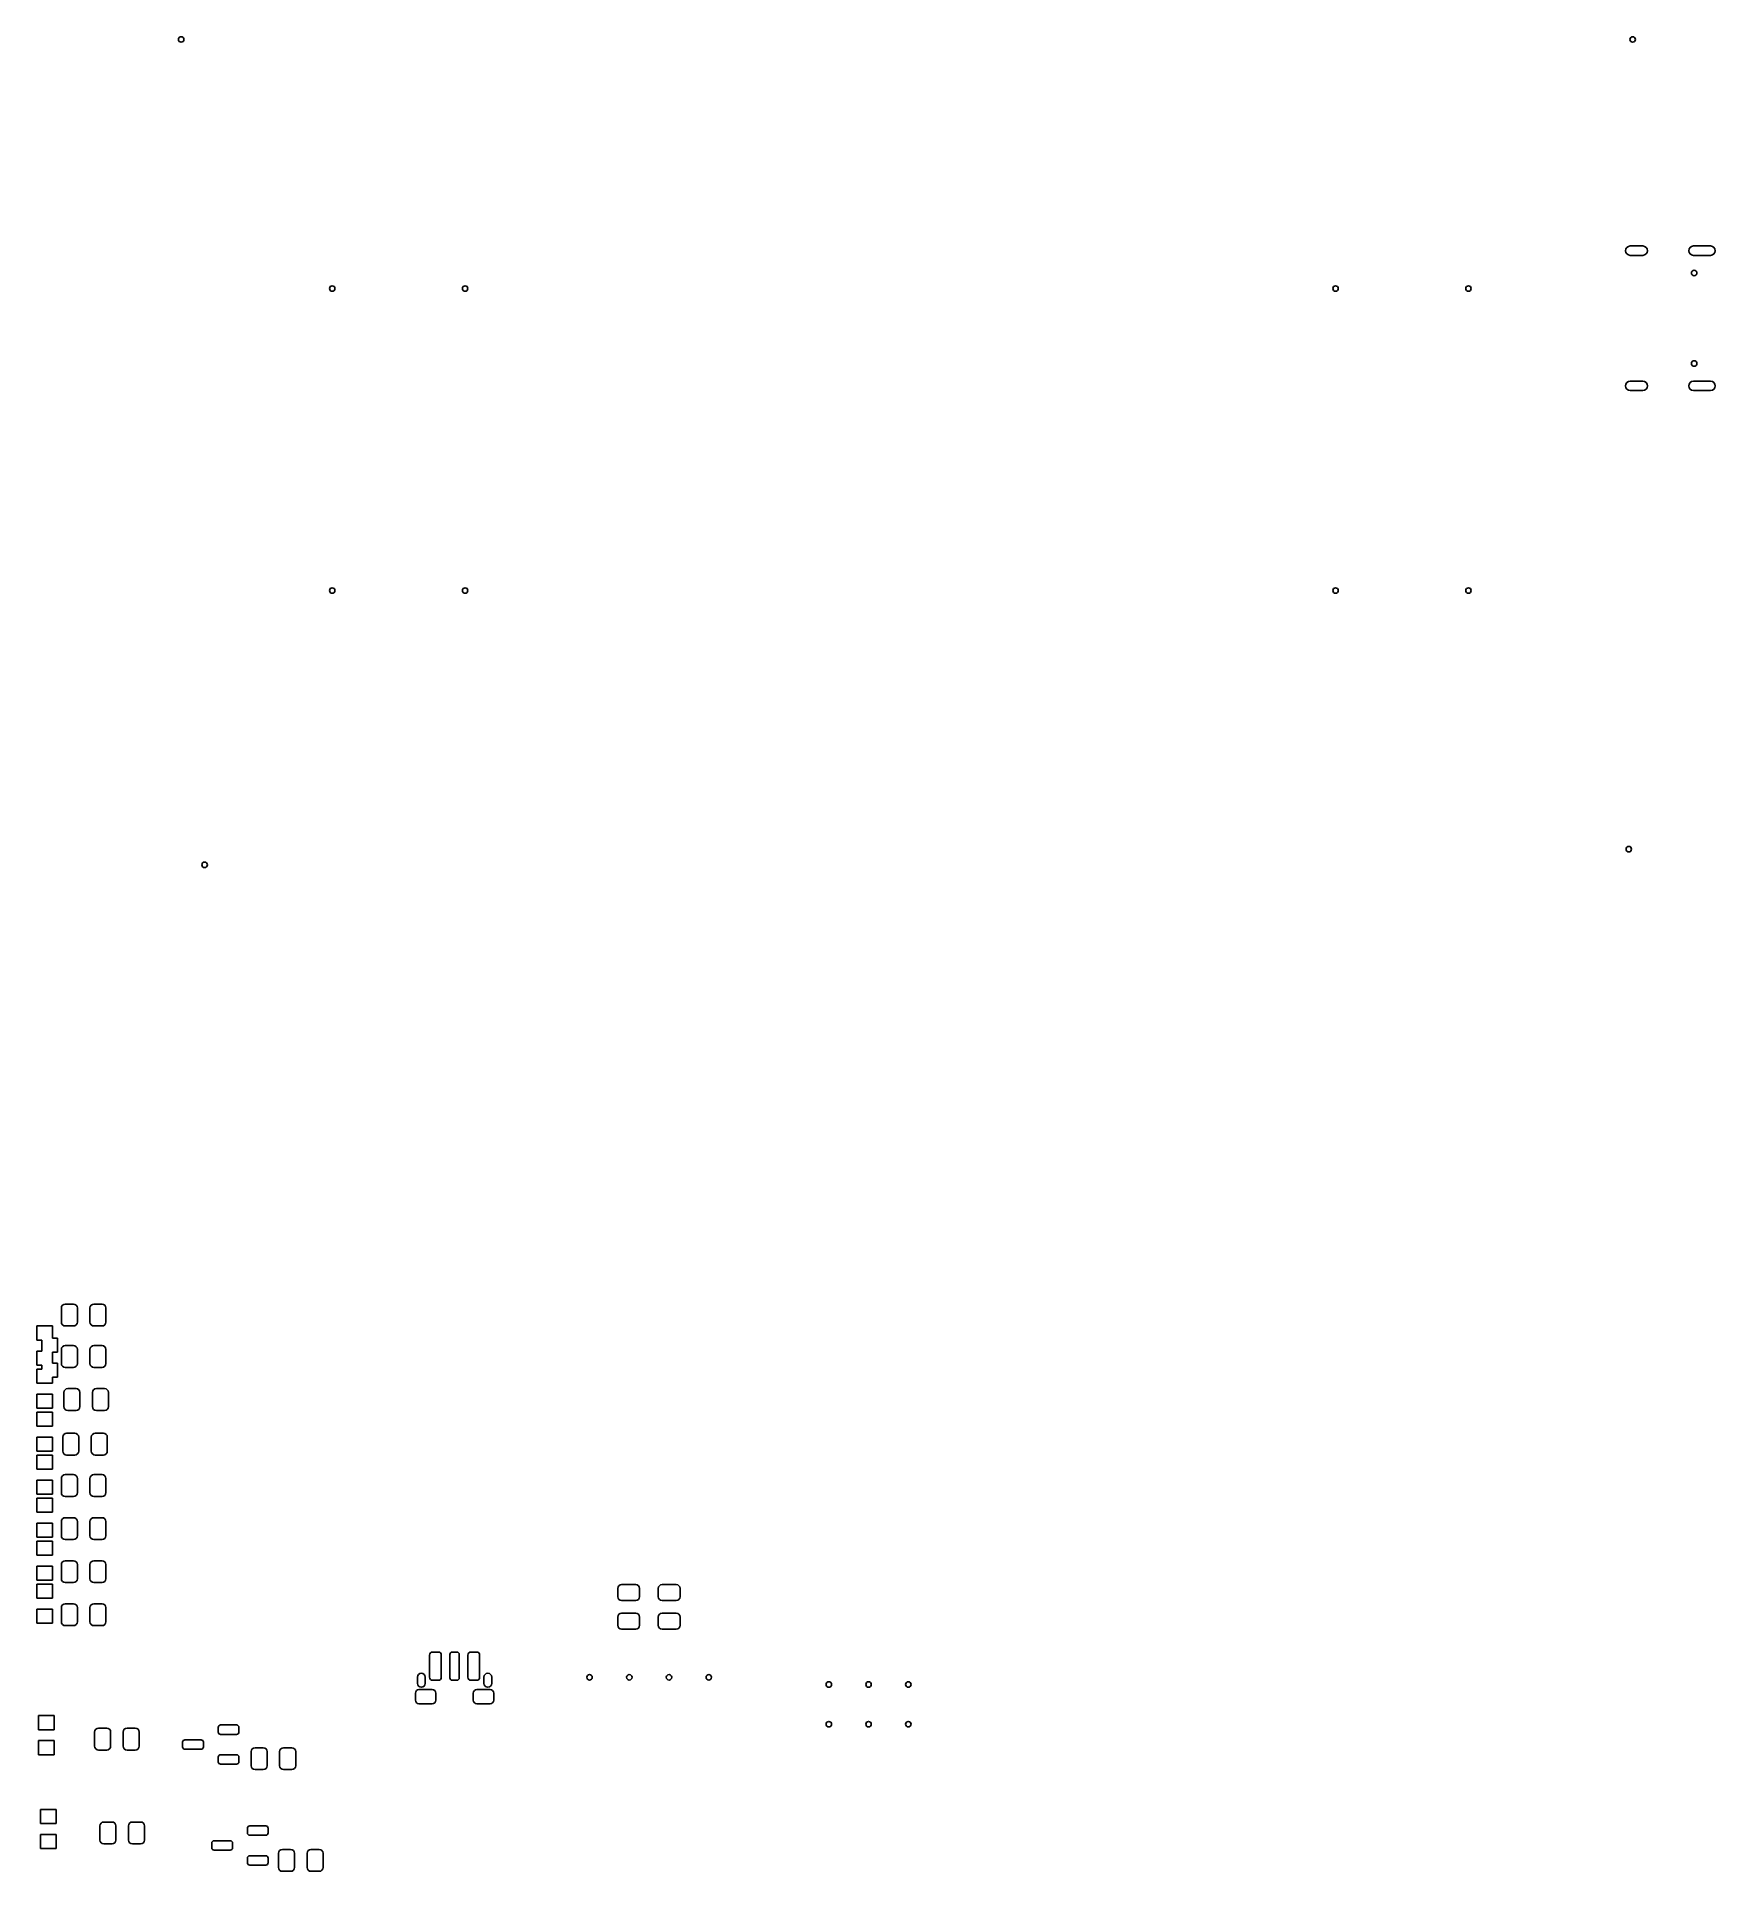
# Model space of a CAD drawing. Header units: inches. Extents: x 5.14 to 9.37, y -6.08 to -1.46.
import ezdxf

# ---------------------------------------------------------------- set-up
doc = ezdxf.new("R2010")
doc.units = ezdxf.units.IN
doc.header["$MEASUREMENT"] = 0
doc.layers.add('BLACK', color=250, linetype='CONTINUOUS')

msp = doc.modelspace()

# ---------------------------------------------------------------- linework, layer by layer
at = {"layer": 'BLACK', "linetype": 'CONTINUOUS'}
for p, q in [((9.1832, -1.9893), (9.1517, -1.9893)), ((9.1517, -2.0129), (9.1832, -2.0129)), ((9.3537, -1.9893), (9.3104, -1.9893)), ((9.3104, -2.0129), (9.3537, -2.0129)), ((9.1832, -2.3294), (9.1517, -2.3294)), ((9.1517, -2.3531), (9.1832, -2.3531)), ((9.3537, -2.3294), (9.3104, -2.3294)), ((9.3104, -2.3531), (9.3537, -2.3531)), ((5.2047, -4.6614), (5.2055, -4.6577)), ((5.2047, -4.6969), (5.2047, -4.6614)), ((5.2055, -4.6577), (5.2076, -4.6545)), ((5.2076, -4.6545), (5.2108, -4.6523)), ((5.2108, -4.6523), (5.2146, -4.6516)), ((5.2146, -4.6516), (5.2352, -4.6516)), ((5.2352, -4.6516), (5.239, -4.6523)), ((5.239, -4.6523), (5.2422, -4.6545)), ((5.2422, -4.6545), (5.2443, -4.6577)), ((5.2443, -4.6577), (5.2451, -4.6614)), ((5.2451, -4.6614), (5.2451, -4.6969)), ((5.2766, -4.6614), (5.2773, -4.6577)), ((5.2766, -4.6969), (5.2766, -4.6614)), ((5.2773, -4.6577), (5.2795, -4.6545)), ((5.2795, -4.6545), (5.2827, -4.6523)), ((5.2827, -4.6523), (5.2864, -4.6516)), ((5.2864, -4.6516), (5.3071, -4.6516)), ((5.3071, -4.6516), (5.3109, -4.6523)), ((5.3109, -4.6523), (5.314, -4.6545)), ((5.314, -4.6545), (5.3162, -4.6577)), ((5.3162, -4.6577), (5.3169, -4.6614)), ((5.3169, -4.6614), (5.3169, -4.6969)), ((5.1427, -4.7421), (5.1427, -4.7067)), ((5.1427, -4.7067), (5.1821, -4.7067)), ((5.1821, -4.7067), (5.1821, -4.7372)), ((5.2055, -4.7006), (5.2047, -4.6969)), ((5.2076, -4.7038), (5.2055, -4.7006)), ((5.2108, -4.7059), (5.2076, -4.7038)), ((5.2146, -4.7067), (5.2108, -4.7059)), ((5.2352, -4.7067), (5.2146, -4.7067)), ((5.239, -4.7059), (5.2352, -4.7067)), ((5.2422, -4.7038), (5.239, -4.7059)), ((5.2443, -4.7006), (5.2422, -4.7038)), ((5.2451, -4.6969), (5.2443, -4.7006)), ((5.2773, -4.7006), (5.2766, -4.6969)), ((5.2795, -4.7038), (5.2773, -4.7006)), ((5.2827, -4.7059), (5.2795, -4.7038)), ((5.2864, -4.7067), (5.2827, -4.7059)), ((5.3071, -4.7067), (5.2864, -4.7067)), ((5.3109, -4.7059), (5.3071, -4.7067)), ((5.314, -4.7038), (5.3109, -4.7059)), ((5.3162, -4.7006), (5.314, -4.7038)), ((5.3169, -4.6969), (5.3162, -4.7006)), ((5.1555, -4.7421), (5.1427, -4.7421)), ((5.1555, -4.7697), (5.1555, -4.7421)), ((5.1821, -4.7372), (5.1949, -4.7372)), ((5.1949, -4.7372), (5.1949, -4.7726)), ((5.1427, -4.8051), (5.1427, -4.7697)), ((5.1427, -4.7697), (5.1555, -4.7697)), ((5.1949, -4.7726), (5.1821, -4.7726)), ((5.1821, -4.7726), (5.1821, -4.8002)), ((5.1821, -4.8002), (5.1949, -4.8002)), ((5.1949, -4.8002), (5.1949, -4.8356)), ((5.2047, -4.7657), (5.2055, -4.762)), ((5.2047, -4.8012), (5.2047, -4.7657)), ((5.2055, -4.762), (5.2076, -4.7588)), ((5.2076, -4.7588), (5.2108, -4.7567)), ((5.2108, -4.7567), (5.2146, -4.7559)), ((5.2146, -4.7559), (5.2352, -4.7559)), ((5.2352, -4.7559), (5.239, -4.7567)), ((5.239, -4.7567), (5.2422, -4.7588)), ((5.2422, -4.7588), (5.2443, -4.762)), ((5.2443, -4.762), (5.2451, -4.7657)), ((5.2451, -4.7657), (5.2451, -4.8012)), ((5.2766, -4.7657), (5.2773, -4.762)), ((5.2766, -4.8012), (5.2766, -4.7657)), ((5.2773, -4.762), (5.2795, -4.7588)), ((5.2795, -4.7588), (5.2827, -4.7567)), ((5.2827, -4.7567), (5.2864, -4.7559)), ((5.2864, -4.7559), (5.3071, -4.7559)), ((5.3071, -4.7559), (5.3109, -4.7567)), ((5.3109, -4.7567), (5.314, -4.7588)), ((5.314, -4.7588), (5.3162, -4.762)), ((5.3162, -4.762), (5.3169, -4.7657)), ((5.3169, -4.7657), (5.3169, -4.8012)), ((5.1555, -4.8051), (5.1427, -4.8051)), ((5.1427, -4.8504), (5.1427, -4.815)), ((5.1427, -4.815), (5.1555, -4.815)), ((5.1555, -4.815), (5.1555, -4.8051)), ((5.1949, -4.8356), (5.1821, -4.8356)), ((5.1821, -4.8356), (5.1821, -4.8504)), ((5.2055, -4.8049), (5.2047, -4.8012)), ((5.2076, -4.8081), (5.2055, -4.8049)), ((5.2108, -4.8103), (5.2076, -4.8081)), ((5.2146, -4.811), (5.2108, -4.8103)), ((5.2352, -4.811), (5.2146, -4.811)), ((5.239, -4.8103), (5.2352, -4.811)), ((5.2422, -4.8081), (5.239, -4.8103)), ((5.2443, -4.8049), (5.2422, -4.8081)), ((5.2451, -4.8012), (5.2443, -4.8049)), ((5.2773, -4.8049), (5.2766, -4.8012)), ((5.2795, -4.8081), (5.2773, -4.8049)), ((5.2827, -4.8103), (5.2795, -4.8081)), ((5.2864, -4.811), (5.2827, -4.8103)), ((5.3071, -4.811), (5.2864, -4.811)), ((5.3109, -4.8103), (5.3071, -4.811)), ((5.314, -4.8081), (5.3109, -4.8103)), ((5.3162, -4.8049), (5.314, -4.8081)), ((5.3169, -4.8012), (5.3162, -4.8049)), ((5.1821, -4.8504), (5.1427, -4.8504)), ((5.1427, -4.9134), (5.1427, -4.878)), ((5.1427, -4.878), (5.1821, -4.878)), ((5.1821, -4.878), (5.1821, -4.9134)), ((5.2111, -4.874), (5.2119, -4.8702)), ((5.2111, -4.9094), (5.2111, -4.874)), ((5.2119, -4.8702), (5.214, -4.8671)), ((5.214, -4.8671), (5.2172, -4.8649)), ((5.2172, -4.8649), (5.221, -4.8642)), ((5.221, -4.8642), (5.2416, -4.8642)), ((5.2416, -4.8642), (5.2454, -4.8649)), ((5.2454, -4.8649), (5.2486, -4.8671)), ((5.2486, -4.8671), (5.2507, -4.8702)), ((5.2507, -4.8702), (5.2515, -4.874)), ((5.2515, -4.874), (5.2515, -4.9094)), ((5.283, -4.874), (5.2837, -4.8702)), ((5.283, -4.9094), (5.283, -4.874)), ((5.2837, -4.8702), (5.2859, -4.8671)), ((5.2859, -4.8671), (5.289, -4.8649)), ((5.289, -4.8649), (5.2928, -4.8642)), ((5.2928, -4.8642), (5.3135, -4.8642)), ((5.3135, -4.8642), (5.3173, -4.8649)), ((5.3173, -4.8649), (5.3204, -4.8671)), ((5.3204, -4.8671), (5.3226, -4.8702)), ((5.3226, -4.8702), (5.3233, -4.874)), ((5.3233, -4.874), (5.3233, -4.9094)), ((5.1821, -4.9134), (5.1427, -4.9134)), ((5.1427, -4.9587), (5.1427, -4.9232)), ((5.1427, -4.9232), (5.1821, -4.9232)), ((5.1821, -4.9232), (5.1821, -4.9587)), ((5.2119, -4.9132), (5.2111, -4.9094)), ((5.214, -4.9164), (5.2119, -4.9132)), ((5.2172, -4.9185), (5.214, -4.9164)), ((5.221, -4.9193), (5.2172, -4.9185)), ((5.2416, -4.9193), (5.221, -4.9193)), ((5.2454, -4.9185), (5.2416, -4.9193)), ((5.2486, -4.9164), (5.2454, -4.9185)), ((5.2507, -4.9132), (5.2486, -4.9164)), ((5.2515, -4.9094), (5.2507, -4.9132)), ((5.2837, -4.9132), (5.283, -4.9094)), ((5.2859, -4.9164), (5.2837, -4.9132)), ((5.289, -4.9185), (5.2859, -4.9164)), ((5.2928, -4.9193), (5.289, -4.9185)), ((5.3135, -4.9193), (5.2928, -4.9193)), ((5.3173, -4.9185), (5.3135, -4.9193)), ((5.3204, -4.9164), (5.3173, -4.9185)), ((5.3226, -4.9132), (5.3204, -4.9164)), ((5.3233, -4.9094), (5.3226, -4.9132)), ((5.1821, -4.9587), (5.1427, -4.9587)), ((5.2082, -4.9862), (5.2089, -4.9825)), ((5.2089, -4.9825), (5.2111, -4.9793)), ((5.2111, -4.9793), (5.2142, -4.9771)), ((5.2142, -4.9771), (5.218, -4.9764)), ((5.218, -4.9764), (5.2387, -4.9764)), ((5.2387, -4.9764), (5.2424, -4.9771)), ((5.2424, -4.9771), (5.2456, -4.9793)), ((5.2456, -4.9793), (5.2478, -4.9825)), ((5.2478, -4.9825), (5.2485, -4.9862)), ((5.28, -4.9862), (5.2808, -4.9825)), ((5.2808, -4.9825), (5.2829, -4.9793)), ((5.2829, -4.9793), (5.2861, -4.9771)), ((5.2861, -4.9771), (5.2899, -4.9764)), ((5.2899, -4.9764), (5.3105, -4.9764)), ((5.3105, -4.9764), (5.3143, -4.9771)), ((5.3143, -4.9771), (5.3175, -4.9793)), ((5.3175, -4.9793), (5.3196, -4.9825)), ((5.3196, -4.9825), (5.3204, -4.9862)), ((5.1427, -5.0217), (5.1427, -4.9862)), ((5.1427, -4.9862), (5.1821, -4.9862)), ((5.1821, -5.0217), (5.1427, -5.0217)), ((5.1821, -4.9862), (5.1821, -5.0217)), ((5.2082, -5.0217), (5.2082, -4.9862)), ((5.2089, -5.0254), (5.2082, -5.0217)), ((5.2111, -5.0286), (5.2089, -5.0254)), ((5.2142, -5.0307), (5.2111, -5.0286)), ((5.218, -5.0315), (5.2142, -5.0307)), ((5.2424, -5.0307), (5.2387, -5.0315)), ((5.2456, -5.0286), (5.2424, -5.0307)), ((5.2478, -5.0254), (5.2456, -5.0286)), ((5.2485, -5.0217), (5.2478, -5.0254)), ((5.2485, -4.9862), (5.2485, -5.0217)), ((5.28, -5.0217), (5.28, -4.9862)), ((5.2808, -5.0254), (5.28, -5.0217)), ((5.2829, -5.0286), (5.2808, -5.0254)), ((5.2861, -5.0307), (5.2829, -5.0286)), ((5.2899, -5.0315), (5.2861, -5.0307)), ((5.3143, -5.0307), (5.3105, -5.0315)), ((5.3175, -5.0286), (5.3143, -5.0307)), ((5.3196, -5.0254), (5.3175, -5.0286)), ((5.3204, -5.0217), (5.3196, -5.0254)), ((5.3204, -4.9862), (5.3204, -5.0217)), ((5.1427, -5.0669), (5.1427, -5.0315)), ((5.1427, -5.0315), (5.1821, -5.0315)), ((5.1821, -5.0669), (5.1427, -5.0669)), ((5.1821, -5.0315), (5.1821, -5.0669)), ((5.2387, -5.0315), (5.218, -5.0315)), ((5.3105, -5.0315), (5.2899, -5.0315)), ((5.1427, -5.1299), (5.1427, -5.0945)), ((5.1427, -5.0945), (5.1821, -5.0945)), ((5.1821, -5.0945), (5.1821, -5.1299)), ((5.2047, -5.0906), (5.2055, -5.0868)), ((5.2047, -5.126), (5.2047, -5.0906)), ((5.2055, -5.0868), (5.2076, -5.0836)), ((5.2076, -5.0836), (5.2108, -5.0815)), ((5.2108, -5.0815), (5.2146, -5.0807)), ((5.2146, -5.0807), (5.2352, -5.0807)), ((5.2352, -5.0807), (5.239, -5.0815)), ((5.239, -5.0815), (5.2422, -5.0836)), ((5.2422, -5.0836), (5.2443, -5.0868)), ((5.2443, -5.0868), (5.2451, -5.0906)), ((5.2451, -5.0906), (5.2451, -5.126)), ((5.2766, -5.0906), (5.2773, -5.0868)), ((5.2766, -5.126), (5.2766, -5.0906)), ((5.2773, -5.0868), (5.2795, -5.0836)), ((5.2795, -5.0836), (5.2827, -5.0815)), ((5.2827, -5.0815), (5.2864, -5.0807)), ((5.2864, -5.0807), (5.3071, -5.0807)), ((5.3071, -5.0807), (5.3109, -5.0815)), ((5.3109, -5.0815), (5.314, -5.0836)), ((5.314, -5.0836), (5.3162, -5.0868)), ((5.3162, -5.0868), (5.3169, -5.0906)), ((5.3169, -5.0906), (5.3169, -5.126)), ((5.1821, -5.1299), (5.1427, -5.1299)), ((5.1427, -5.1752), (5.1427, -5.1398)), ((5.1427, -5.1398), (5.1821, -5.1398)), ((5.1821, -5.1398), (5.1821, -5.1752)), ((5.2055, -5.1298), (5.2047, -5.126)), ((5.2076, -5.1329), (5.2055, -5.1298)), ((5.2108, -5.1351), (5.2076, -5.1329)), ((5.2146, -5.1358), (5.2108, -5.1351)), ((5.2352, -5.1358), (5.2146, -5.1358)), ((5.239, -5.1351), (5.2352, -5.1358)), ((5.2422, -5.1329), (5.239, -5.1351)), ((5.2443, -5.1298), (5.2422, -5.1329)), ((5.2451, -5.126), (5.2443, -5.1298)), ((5.2773, -5.1298), (5.2766, -5.126)), ((5.2795, -5.1329), (5.2773, -5.1298)), ((5.2827, -5.1351), (5.2795, -5.1329)), ((5.2864, -5.1358), (5.2827, -5.1351)), ((5.3071, -5.1358), (5.2864, -5.1358)), ((5.3109, -5.1351), (5.3071, -5.1358)), ((5.314, -5.1329), (5.3109, -5.1351)), ((5.3162, -5.1298), (5.314, -5.1329)), ((5.3169, -5.126), (5.3162, -5.1298)), ((5.1821, -5.1752), (5.1427, -5.1752)), ((5.1427, -5.2382), (5.1427, -5.2028)), ((5.1427, -5.2028), (5.1821, -5.2028)), ((5.1821, -5.2028), (5.1821, -5.2382)), ((5.2047, -5.1988), (5.2055, -5.1951)), ((5.2047, -5.2343), (5.2047, -5.1988)), ((5.2055, -5.1951), (5.2076, -5.1919)), ((5.2076, -5.1919), (5.2108, -5.1897)), ((5.2108, -5.1897), (5.2146, -5.189)), ((5.2146, -5.189), (5.2352, -5.189)), ((5.2352, -5.189), (5.239, -5.1897)), ((5.239, -5.1897), (5.2422, -5.1919)), ((5.2422, -5.1919), (5.2443, -5.1951)), ((5.2443, -5.1951), (5.2451, -5.1988)), ((5.2451, -5.1988), (5.2451, -5.2343)), ((5.2766, -5.1988), (5.2773, -5.1951)), ((5.2766, -5.2343), (5.2766, -5.1988)), ((5.2773, -5.1951), (5.2795, -5.1919)), ((5.2795, -5.1919), (5.2827, -5.1897)), ((5.2827, -5.1897), (5.2864, -5.189)), ((5.2864, -5.189), (5.3071, -5.189)), ((5.3071, -5.189), (5.3109, -5.1897)), ((5.3109, -5.1897), (5.314, -5.1919)), ((5.314, -5.1919), (5.3162, -5.1951)), ((5.3162, -5.1951), (5.3169, -5.1988)), ((5.3169, -5.1988), (5.3169, -5.2343)), ((5.1821, -5.2382), (5.1427, -5.2382)), ((5.1427, -5.2835), (5.1427, -5.248)), ((5.1427, -5.248), (5.1821, -5.248)), ((5.1821, -5.248), (5.1821, -5.2835)), ((5.2055, -5.238), (5.2047, -5.2343)), ((5.2076, -5.2412), (5.2055, -5.238)), ((5.2108, -5.2433), (5.2076, -5.2412)), ((5.2146, -5.2441), (5.2108, -5.2433)), ((5.2352, -5.2441), (5.2146, -5.2441)), ((5.239, -5.2433), (5.2352, -5.2441)), ((5.2422, -5.2412), (5.239, -5.2433)), ((5.2443, -5.238), (5.2422, -5.2412)), ((5.2451, -5.2343), (5.2443, -5.238)), ((5.2773, -5.238), (5.2766, -5.2343)), ((5.2795, -5.2412), (5.2773, -5.238)), ((5.2827, -5.2433), (5.2795, -5.2412)), ((5.2864, -5.2441), (5.2827, -5.2433)), ((5.3071, -5.2441), (5.2864, -5.2441)), ((5.3109, -5.2433), (5.3071, -5.2441)), ((5.314, -5.2412), (5.3109, -5.2433)), ((5.3162, -5.238), (5.314, -5.2412)), ((5.3169, -5.2343), (5.3162, -5.238)), ((5.1821, -5.2835), (5.1427, -5.2835)), ((5.2047, -5.3071), (5.2055, -5.3033)), ((5.2047, -5.3425), (5.2047, -5.3071)), ((5.2055, -5.3033), (5.2076, -5.3001)), ((5.2076, -5.3001), (5.2108, -5.298)), ((5.2108, -5.298), (5.2146, -5.2972)), ((5.2146, -5.2972), (5.2352, -5.2972)), ((5.2352, -5.2972), (5.239, -5.298)), ((5.239, -5.298), (5.2422, -5.3001)), ((5.2422, -5.3001), (5.2443, -5.3033)), ((5.2443, -5.3033), (5.2451, -5.3071)), ((5.2451, -5.3071), (5.2451, -5.3425)), ((5.2766, -5.3071), (5.2773, -5.3033)), ((5.2766, -5.3425), (5.2766, -5.3071)), ((5.2773, -5.3033), (5.2795, -5.3001)), ((5.2795, -5.3001), (5.2827, -5.298)), ((5.2827, -5.298), (5.2864, -5.2972)), ((5.2864, -5.2972), (5.3071, -5.2972)), ((5.3071, -5.2972), (5.3109, -5.298)), ((5.3109, -5.298), (5.314, -5.3001)), ((5.314, -5.3001), (5.3162, -5.3033)), ((5.3162, -5.3033), (5.3169, -5.3071)), ((5.3169, -5.3071), (5.3169, -5.3425)), ((5.1427, -5.3465), (5.1427, -5.311)), ((5.1427, -5.311), (5.1821, -5.311)), ((5.1821, -5.3465), (5.1427, -5.3465)), ((5.1821, -5.311), (5.1821, -5.3465)), ((5.2055, -5.3463), (5.2047, -5.3425)), ((5.2076, -5.3495), (5.2055, -5.3463)), ((5.2108, -5.3516), (5.2076, -5.3495)), ((5.2146, -5.3524), (5.2108, -5.3516)), ((5.2352, -5.3524), (5.2146, -5.3524)), ((5.239, -5.3516), (5.2352, -5.3524)), ((5.2422, -5.3495), (5.239, -5.3516)), ((5.2443, -5.3463), (5.2422, -5.3495)), ((5.2451, -5.3425), (5.2443, -5.3463)), ((5.2773, -5.3463), (5.2766, -5.3425)), ((5.2795, -5.3495), (5.2773, -5.3463)), ((5.2827, -5.3516), (5.2795, -5.3495)), ((5.2864, -5.3524), (5.2827, -5.3516)), ((5.3071, -5.3524), (5.2864, -5.3524)), ((5.3109, -5.3516), (5.3071, -5.3524)), ((5.314, -5.3495), (5.3109, -5.3516)), ((5.3162, -5.3463), (5.314, -5.3495)), ((5.3169, -5.3425), (5.3162, -5.3463)), ((5.1427, -5.3917), (5.1427, -5.3563)), ((5.1427, -5.3563), (5.1821, -5.3563)), ((5.1821, -5.3917), (5.1427, -5.3917)), ((5.1821, -5.3563), (5.1821, -5.3917)), ((6.6043, -5.3671), (6.6051, -5.3634)), ((6.6043, -5.3878), (6.6043, -5.3671)), ((6.6051, -5.3916), (6.6043, -5.3878)), ((6.6051, -5.3634), (6.6072, -5.3602)), ((6.6072, -5.3948), (6.6051, -5.3916)), ((6.6072, -5.3602), (6.6104, -5.358)), ((6.6104, -5.3969), (6.6072, -5.3948)), ((6.6104, -5.358), (6.6142, -5.3573)), ((6.6142, -5.3976), (6.6104, -5.3969)), ((6.6142, -5.3573), (6.6496, -5.3573)), ((6.6496, -5.3976), (6.6142, -5.3976)), ((6.6496, -5.3573), (6.6534, -5.358)), ((6.6534, -5.3969), (6.6496, -5.3976)), ((6.6534, -5.358), (6.6566, -5.3602)), ((6.6566, -5.3948), (6.6534, -5.3969)), ((6.6566, -5.3602), (6.6587, -5.3634)), ((6.6587, -5.3916), (6.6566, -5.3948)), ((6.6587, -5.3634), (6.6594, -5.3671)), ((6.6594, -5.3878), (6.6587, -5.3916)), ((6.6594, -5.3671), (6.6594, -5.3878)), ((6.7063, -5.3671), (6.707, -5.3634)), ((6.7063, -5.3878), (6.7063, -5.3671)), ((6.707, -5.3916), (6.7063, -5.3878)), ((6.707, -5.3634), (6.7092, -5.3602)), ((6.7092, -5.3948), (6.707, -5.3916)), ((6.7092, -5.3602), (6.7124, -5.358)), ((6.7124, -5.3969), (6.7092, -5.3948)), ((6.7124, -5.358), (6.7161, -5.3573)), ((6.7161, -5.3976), (6.7124, -5.3969)), ((6.7161, -5.3573), (6.7516, -5.3573)), ((6.7516, -5.3976), (6.7161, -5.3976)), ((6.7516, -5.3573), (6.7553, -5.358)), ((6.7553, -5.3969), (6.7516, -5.3976)), ((6.7553, -5.358), (6.7585, -5.3602)), ((6.7585, -5.3948), (6.7553, -5.3969)), ((6.7585, -5.3602), (6.7607, -5.3634)), ((6.7607, -5.3916), (6.7585, -5.3948)), ((6.7607, -5.3634), (6.7614, -5.3671)), ((6.7614, -5.3878), (6.7607, -5.3916)), ((6.7614, -5.3671), (6.7614, -5.3878)), ((5.1427, -5.4547), (5.1427, -5.4193)), ((5.1427, -5.4193), (5.1821, -5.4193)), ((5.1821, -5.4193), (5.1821, -5.4547)), ((5.2047, -5.4154), (5.2055, -5.4116)), ((5.2047, -5.4508), (5.2047, -5.4154)), ((5.2055, -5.4116), (5.2076, -5.4084)), ((5.2076, -5.4084), (5.2108, -5.4063)), ((5.2108, -5.4063), (5.2146, -5.4055)), ((5.2146, -5.4055), (5.2352, -5.4055)), ((5.2352, -5.4055), (5.239, -5.4063)), ((5.239, -5.4063), (5.2422, -5.4084)), ((5.2422, -5.4084), (5.2443, -5.4116)), ((5.2443, -5.4116), (5.2451, -5.4154)), ((5.2451, -5.4154), (5.2451, -5.4508)), ((5.2766, -5.4154), (5.2773, -5.4116)), ((5.2766, -5.4508), (5.2766, -5.4154)), ((5.2773, -5.4116), (5.2795, -5.4084)), ((5.2795, -5.4084), (5.2827, -5.4063)), ((5.2827, -5.4063), (5.2864, -5.4055)), ((5.2864, -5.4055), (5.3071, -5.4055)), ((5.3071, -5.4055), (5.3109, -5.4063)), ((5.3109, -5.4063), (5.314, -5.4084)), ((5.314, -5.4084), (5.3162, -5.4116)), ((5.3162, -5.4116), (5.3169, -5.4154)), ((5.3169, -5.4154), (5.3169, -5.4508)), ((6.6043, -5.439), (6.6051, -5.4352)), ((6.6043, -5.4596), (6.6043, -5.439)), ((6.6051, -5.4352), (6.6072, -5.432)), ((6.6072, -5.432), (6.6104, -5.4299)), ((6.6104, -5.4299), (6.6142, -5.4291)), ((6.6142, -5.4291), (6.6496, -5.4291)), ((6.6496, -5.4291), (6.6534, -5.4299)), ((6.6534, -5.4299), (6.6566, -5.432)), ((6.6566, -5.432), (6.6587, -5.4352)), ((6.6587, -5.4352), (6.6594, -5.439)), ((6.6594, -5.439), (6.6594, -5.4596)), ((6.7063, -5.439), (6.707, -5.4352)), ((6.7063, -5.4596), (6.7063, -5.439)), ((6.707, -5.4352), (6.7092, -5.432)), ((6.7092, -5.432), (6.7124, -5.4299)), ((6.7124, -5.4299), (6.7161, -5.4291)), ((6.7161, -5.4291), (6.7516, -5.4291)), ((6.7516, -5.4291), (6.7553, -5.4299)), ((6.7553, -5.4299), (6.7585, -5.432)), ((6.7585, -5.432), (6.7607, -5.4352)), ((6.7607, -5.4352), (6.7614, -5.439)), ((6.7614, -5.439), (6.7614, -5.4596)), ((5.1821, -5.4547), (5.1427, -5.4547)), ((5.2055, -5.4546), (5.2047, -5.4508)), ((5.2076, -5.4577), (5.2055, -5.4546)), ((5.2108, -5.4599), (5.2076, -5.4577)), ((5.2146, -5.4606), (5.2108, -5.4599)), ((5.2352, -5.4606), (5.2146, -5.4606)), ((5.239, -5.4599), (5.2352, -5.4606)), ((5.2422, -5.4577), (5.239, -5.4599)), ((5.2443, -5.4546), (5.2422, -5.4577)), ((5.2451, -5.4508), (5.2443, -5.4546)), ((5.2773, -5.4546), (5.2766, -5.4508)), ((5.2795, -5.4577), (5.2773, -5.4546)), ((5.2827, -5.4599), (5.2795, -5.4577)), ((5.2864, -5.4606), (5.2827, -5.4599)), ((5.3071, -5.4606), (5.2864, -5.4606)), ((5.3109, -5.4599), (5.3071, -5.4606)), ((5.314, -5.4577), (5.3109, -5.4599)), ((5.3162, -5.4546), (5.314, -5.4577)), ((5.3169, -5.4508), (5.3162, -5.4546)), ((6.6051, -5.4634), (6.6043, -5.4596)), ((6.6072, -5.4666), (6.6051, -5.4634)), ((6.6104, -5.4687), (6.6072, -5.4666)), ((6.6142, -5.4695), (6.6104, -5.4687)), ((6.6496, -5.4695), (6.6142, -5.4695)), ((6.6534, -5.4687), (6.6496, -5.4695)), ((6.6566, -5.4666), (6.6534, -5.4687)), ((6.6587, -5.4634), (6.6566, -5.4666)), ((6.6594, -5.4596), (6.6587, -5.4634)), ((6.707, -5.4634), (6.7063, -5.4596)), ((6.7092, -5.4666), (6.707, -5.4634)), ((6.7124, -5.4687), (6.7092, -5.4666)), ((6.7161, -5.4695), (6.7124, -5.4687)), ((6.7516, -5.4695), (6.7161, -5.4695)), ((6.7553, -5.4687), (6.7516, -5.4695)), ((6.7585, -5.4666), (6.7553, -5.4687)), ((6.7607, -5.4634), (6.7585, -5.4666)), ((6.7614, -5.4596), (6.7607, -5.4634)), ((6.1309, -5.5345), (6.1315, -5.5317)), ((6.1309, -5.5906), (6.1309, -5.5345)), ((6.1315, -5.5317), (6.1331, -5.5293)), ((6.1331, -5.5293), (6.1355, -5.5277)), ((6.1355, -5.5277), (6.1383, -5.5272)), ((6.1383, -5.5272), (6.1531, -5.5272)), ((6.1531, -5.5272), (6.1559, -5.5277)), ((6.1559, -5.5277), (6.1583, -5.5293)), ((6.1583, -5.5293), (6.1599, -5.5317)), ((6.1599, -5.5317), (6.1604, -5.5345)), ((6.1604, -5.5345), (6.1604, -5.5906)), ((6.1821, -5.5331), (6.1825, -5.5308)), ((6.1821, -5.5921), (6.1821, -5.5331)), ((6.1825, -5.5308), (6.1838, -5.5289)), ((6.1838, -5.5289), (6.1857, -5.5276)), ((6.1857, -5.5276), (6.188, -5.5272)), ((6.188, -5.5272), (6.1998, -5.5272)), ((6.1998, -5.5272), (6.2021, -5.5276)), ((6.2021, -5.5276), (6.204, -5.5289)), ((6.204, -5.5289), (6.2053, -5.5308)), ((6.2053, -5.5308), (6.2057, -5.5331)), ((6.2057, -5.5331), (6.2057, -5.5921)), ((6.2274, -5.5345), (6.2279, -5.5317)), ((6.2274, -5.5906), (6.2274, -5.5345)), ((6.2279, -5.5317), (6.2295, -5.5293)), ((6.2295, -5.5293), (6.2319, -5.5277)), ((6.2319, -5.5277), (6.2347, -5.5272)), ((6.2347, -5.5272), (6.2495, -5.5272)), ((6.2495, -5.5272), (6.2523, -5.5277)), ((6.2523, -5.5277), (6.2547, -5.5293)), ((6.2547, -5.5293), (6.2563, -5.5317)), ((6.2563, -5.5317), (6.2569, -5.5345)), ((6.2569, -5.5345), (6.2569, -5.5906)), ((6.0955, -5.6305), (6.0961, -5.6271)), ((6.0955, -5.6482), (6.0955, -5.6305)), ((6.0961, -5.6271), (6.0981, -5.6242)), ((6.0981, -5.6242), (6.1009, -5.6223)), ((6.1004, -5.5902), (6.1004, -5.6059)), ((6.1009, -5.6223), (6.1043, -5.6217)), ((6.1043, -5.6217), (6.1378, -5.6217)), ((6.1201, -5.6059), (6.1201, -5.5902)), ((6.1315, -5.5935), (6.1309, -5.5906)), ((6.1331, -5.5959), (6.1315, -5.5935)), ((6.1355, -5.5975), (6.1331, -5.5959)), ((6.1383, -5.598), (6.1355, -5.5975)), ((6.1378, -5.6217), (6.1412, -5.6223)), ((6.1531, -5.598), (6.1383, -5.598)), ((6.1412, -5.6223), (6.1441, -5.6242)), ((6.1441, -5.6242), (6.146, -5.6271)), ((6.146, -5.6271), (6.1467, -5.6305)), ((6.1467, -5.6305), (6.1467, -5.6482)), ((6.1559, -5.5975), (6.1531, -5.598)), ((6.1583, -5.5959), (6.1559, -5.5975)), ((6.1599, -5.5935), (6.1583, -5.5959)), ((6.1604, -5.5906), (6.1599, -5.5935)), ((6.1825, -5.5944), (6.1821, -5.5921)), ((6.1838, -5.5963), (6.1825, -5.5944)), ((6.1857, -5.5976), (6.1838, -5.5963)), ((6.188, -5.598), (6.1857, -5.5976)), ((6.1998, -5.598), (6.188, -5.598)), ((6.2021, -5.5976), (6.1998, -5.598)), ((6.204, -5.5963), (6.2021, -5.5976)), ((6.2053, -5.5944), (6.204, -5.5963)), ((6.2057, -5.5921), (6.2053, -5.5944)), ((6.2279, -5.5935), (6.2274, -5.5906)), ((6.2295, -5.5959), (6.2279, -5.5935)), ((6.2319, -5.5975), (6.2295, -5.5959)), ((6.2347, -5.598), (6.2319, -5.5975)), ((6.2495, -5.598), (6.2347, -5.598)), ((6.2411, -5.6305), (6.2418, -5.6271)), ((6.2411, -5.6482), (6.2411, -5.6305)), ((6.2418, -5.6271), (6.2437, -5.6242)), ((6.2437, -5.6242), (6.2466, -5.6223)), ((6.2466, -5.6223), (6.25, -5.6217)), ((6.2523, -5.5975), (6.2495, -5.598)), ((6.25, -5.6217), (6.2835, -5.6217)), ((6.2547, -5.5959), (6.2523, -5.5975)), ((6.2563, -5.5935), (6.2547, -5.5959)), ((6.2569, -5.5906), (6.2563, -5.5935)), ((6.2677, -5.5902), (6.2677, -5.6059)), ((6.2835, -5.6217), (6.2869, -5.6223)), ((6.2869, -5.6223), (6.2897, -5.6242)), ((6.2874, -5.6059), (6.2874, -5.5902)), ((6.2897, -5.6242), (6.2916, -5.6271)), ((6.2916, -5.6271), (6.2923, -5.6305)), ((6.2923, -5.6305), (6.2923, -5.6482)), ((6.0961, -5.6516), (6.0955, -5.6482)), ((6.0981, -5.6545), (6.0961, -5.6516)), ((6.1009, -5.6564), (6.0981, -5.6545)), ((6.1043, -5.6571), (6.1009, -5.6564)), ((6.1378, -5.6571), (6.1043, -5.6571)), ((6.1412, -5.6564), (6.1378, -5.6571)), ((6.1441, -5.6545), (6.1412, -5.6564)), ((6.146, -5.6516), (6.1441, -5.6545)), ((6.1467, -5.6482), (6.146, -5.6516)), ((6.2418, -5.6516), (6.2411, -5.6482)), ((6.2437, -5.6545), (6.2418, -5.6516)), ((6.2466, -5.6564), (6.2437, -5.6545)), ((6.25, -5.6571), (6.2466, -5.6564)), ((6.2835, -5.6571), (6.25, -5.6571)), ((6.2869, -5.6564), (6.2835, -5.6571)), ((6.2897, -5.6545), (6.2869, -5.6564)), ((6.2916, -5.6516), (6.2897, -5.6545)), ((6.2923, -5.6482), (6.2916, -5.6516)), ((5.1476, -5.7224), (5.1476, -5.687)), ((5.1476, -5.687), (5.187, -5.687)), ((5.187, -5.7224), (5.1476, -5.7224)), ((5.187, -5.687), (5.187, -5.7224)), ((5.2891, -5.7246), (5.2913, -5.7214)), ((5.2913, -5.7214), (5.2945, -5.7193)), ((5.2945, -5.7193), (5.2982, -5.7185)), ((5.2982, -5.7185), (5.3189, -5.7185)), ((5.3189, -5.7185), (5.3227, -5.7193)), ((5.3227, -5.7193), (5.3259, -5.7214)), ((5.3259, -5.7214), (5.328, -5.7246)), ((5.361, -5.7246), (5.3631, -5.7214)), ((5.3631, -5.7214), (5.3663, -5.7193)), ((5.3663, -5.7193), (5.3701, -5.7185)), ((5.3701, -5.7185), (5.3907, -5.7185)), ((5.3907, -5.7185), (5.3945, -5.7193)), ((5.3945, -5.7193), (5.3977, -5.7214)), ((5.3977, -5.7214), (5.3998, -5.7246)), ((5.5994, -5.7165), (5.5999, -5.7143)), ((5.5994, -5.7283), (5.5994, -5.7165)), ((5.5999, -5.7143), (5.6011, -5.7124)), ((5.6011, -5.7124), (5.6031, -5.7111)), ((5.6031, -5.7111), (5.6053, -5.7106)), ((5.6053, -5.7106), (5.6457, -5.7106)), ((5.6457, -5.7106), (5.6479, -5.7111)), ((5.6479, -5.7111), (5.6498, -5.7124)), ((5.6498, -5.7124), (5.6511, -5.7143)), ((5.6511, -5.7143), (5.6516, -5.7165)), ((5.6516, -5.7165), (5.6516, -5.7283)), ((5.1476, -5.7854), (5.1476, -5.75)), ((5.1476, -5.75), (5.187, -5.75)), ((5.187, -5.75), (5.187, -5.7854)), ((5.2884, -5.7283), (5.2891, -5.7246)), ((5.2884, -5.7638), (5.2884, -5.7283)), ((5.2891, -5.7675), (5.2884, -5.7638)), ((5.2913, -5.7707), (5.2891, -5.7675)), ((5.328, -5.7675), (5.3259, -5.7707)), ((5.328, -5.7246), (5.3287, -5.7283)), ((5.3287, -5.7638), (5.328, -5.7675)), ((5.3287, -5.7283), (5.3287, -5.7638)), ((5.3602, -5.7283), (5.361, -5.7246)), ((5.3602, -5.7638), (5.3602, -5.7283)), ((5.361, -5.7675), (5.3602, -5.7638)), ((5.3631, -5.7707), (5.361, -5.7675)), ((5.3998, -5.7675), (5.3977, -5.7707)), ((5.3998, -5.7246), (5.4006, -5.7283)), ((5.4006, -5.7638), (5.3998, -5.7675)), ((5.4006, -5.7283), (5.4006, -5.7638)), ((5.5098, -5.7539), (5.5103, -5.7517)), ((5.5098, -5.7657), (5.5098, -5.7539)), ((5.5103, -5.768), (5.5098, -5.7657)), ((5.5103, -5.7517), (5.5116, -5.7498)), ((5.5116, -5.7699), (5.5103, -5.768)), ((5.5116, -5.7498), (5.5135, -5.7485)), ((5.5135, -5.7712), (5.5116, -5.7699)), ((5.5135, -5.7485), (5.5157, -5.748)), ((5.5157, -5.748), (5.5561, -5.748)), ((5.5561, -5.748), (5.5584, -5.7485)), ((5.5584, -5.7485), (5.5603, -5.7498)), ((5.5603, -5.7699), (5.5584, -5.7712)), ((5.5603, -5.7498), (5.5616, -5.7517)), ((5.5616, -5.768), (5.5603, -5.7699)), ((5.5616, -5.7517), (5.562, -5.7539)), ((5.562, -5.7657), (5.5616, -5.768)), ((5.562, -5.7539), (5.562, -5.7657)), ((5.5999, -5.7306), (5.5994, -5.7283)), ((5.6011, -5.7325), (5.5999, -5.7306)), ((5.6031, -5.7338), (5.6011, -5.7325)), ((5.6053, -5.7343), (5.6031, -5.7338)), ((5.6457, -5.7343), (5.6053, -5.7343)), ((5.6479, -5.7338), (5.6457, -5.7343)), ((5.6498, -5.7325), (5.6479, -5.7338)), ((5.6511, -5.7306), (5.6498, -5.7325)), ((5.6516, -5.7283), (5.6511, -5.7306)), ((5.685, -5.7706), (5.6882, -5.7685)), ((5.6882, -5.7685), (5.6919, -5.7677)), ((5.6919, -5.7677), (5.7126, -5.7677)), ((5.7126, -5.7677), (5.7164, -5.7685)), ((5.7164, -5.7685), (5.7196, -5.7706)), ((5.7568, -5.7706), (5.76, -5.7685)), ((5.76, -5.7685), (5.7638, -5.7677)), ((5.7638, -5.7677), (5.7844, -5.7677)), ((5.7844, -5.7677), (5.7882, -5.7685)), ((5.7882, -5.7685), (5.7914, -5.7706)), ((5.187, -5.7854), (5.1476, -5.7854)), ((5.2945, -5.7729), (5.2913, -5.7707)), ((5.2982, -5.7736), (5.2945, -5.7729)), ((5.3189, -5.7736), (5.2982, -5.7736)), ((5.3227, -5.7729), (5.3189, -5.7736)), ((5.3259, -5.7707), (5.3227, -5.7729)), ((5.3663, -5.7729), (5.3631, -5.7707)), ((5.3701, -5.7736), (5.3663, -5.7729)), ((5.3907, -5.7736), (5.3701, -5.7736)), ((5.3945, -5.7729), (5.3907, -5.7736)), ((5.3977, -5.7707), (5.3945, -5.7729)), ((5.5157, -5.7717), (5.5135, -5.7712)), ((5.5561, -5.7717), (5.5157, -5.7717)), ((5.5584, -5.7712), (5.5561, -5.7717)), ((5.5994, -5.7913), (5.5999, -5.7891)), ((5.5994, -5.8031), (5.5994, -5.7913)), ((5.5999, -5.8054), (5.5994, -5.8031)), ((5.5999, -5.7891), (5.6011, -5.7872)), ((5.6011, -5.8073), (5.5999, -5.8054)), ((5.6011, -5.7872), (5.6031, -5.7859)), ((5.6031, -5.8086), (5.6011, -5.8073)), ((5.6031, -5.7859), (5.6053, -5.7854)), ((5.6053, -5.8091), (5.6031, -5.8086)), ((5.6053, -5.7854), (5.6457, -5.7854)), ((5.6457, -5.8091), (5.6053, -5.8091)), ((5.6457, -5.7854), (5.6479, -5.7859)), ((5.6479, -5.8086), (5.6457, -5.8091)), ((5.6479, -5.7859), (5.6498, -5.7872)), ((5.6498, -5.8073), (5.6479, -5.8086)), ((5.6498, -5.7872), (5.6511, -5.7891)), ((5.6511, -5.8054), (5.6498, -5.8073)), ((5.6511, -5.7891), (5.6516, -5.7913)), ((5.6516, -5.8031), (5.6511, -5.8054)), ((5.6516, -5.7913), (5.6516, -5.8031)), ((5.6821, -5.7776), (5.6828, -5.7738)), ((5.6821, -5.813), (5.6821, -5.7776)), ((5.6828, -5.8168), (5.6821, -5.813)), ((5.6828, -5.7738), (5.685, -5.7706)), ((5.7196, -5.7706), (5.7217, -5.7738)), ((5.7217, -5.7738), (5.7224, -5.7776)), ((5.7224, -5.813), (5.7217, -5.8168)), ((5.7224, -5.7776), (5.7224, -5.813)), ((5.7539, -5.7776), (5.7547, -5.7738)), ((5.7539, -5.813), (5.7539, -5.7776)), ((5.7547, -5.8168), (5.7539, -5.813)), ((5.7547, -5.7738), (5.7568, -5.7706)), ((5.7914, -5.7706), (5.7935, -5.7738)), ((5.7935, -5.7738), (5.7943, -5.7776)), ((5.7943, -5.813), (5.7935, -5.8168)), ((5.7943, -5.7776), (5.7943, -5.813)), ((5.685, -5.82), (5.6828, -5.8168)), ((5.6882, -5.8221), (5.685, -5.82)), ((5.6919, -5.8228), (5.6882, -5.8221)), ((5.7126, -5.8228), (5.6919, -5.8228)), ((5.7164, -5.8221), (5.7126, -5.8228)), ((5.7196, -5.82), (5.7164, -5.8221)), ((5.7217, -5.8168), (5.7196, -5.82)), ((5.7568, -5.82), (5.7547, -5.8168)), ((5.76, -5.8221), (5.7568, -5.82)), ((5.7638, -5.8228), (5.76, -5.8221)), ((5.7844, -5.8228), (5.7638, -5.8228)), ((5.7882, -5.8221), (5.7844, -5.8228)), ((5.7914, -5.82), (5.7882, -5.8221)), ((5.7935, -5.8168), (5.7914, -5.82)), ((5.1526, -5.9587), (5.1526, -5.9232)), ((5.1526, -5.9232), (5.1919, -5.9232)), ((5.1919, -5.9232), (5.1919, -5.9587)), ((5.1919, -5.9587), (5.1526, -5.9587)), ((5.1526, -6.0217), (5.1526, -5.9862)), ((5.1526, -5.9862), (5.1919, -5.9862)), ((5.1919, -5.9862), (5.1919, -6.0217)), ((5.3017, -5.9646), (5.3024, -5.9608)), ((5.3017, -6), (5.3017, -5.9646)), ((5.3024, -6.0038), (5.3017, -6)), ((5.3024, -5.9608), (5.3046, -5.9576)), ((5.3046, -5.9576), (5.3077, -5.9555)), ((5.3077, -5.9555), (5.3115, -5.9547)), ((5.3115, -5.9547), (5.3322, -5.9547)), ((5.3322, -5.9547), (5.336, -5.9555)), ((5.336, -5.9555), (5.3391, -5.9576)), ((5.3391, -5.9576), (5.3413, -5.9608)), ((5.3413, -5.9608), (5.342, -5.9646)), ((5.342, -6), (5.3413, -6.0038)), ((5.342, -5.9646), (5.342, -6)), ((5.3735, -5.9646), (5.3743, -5.9608)), ((5.3735, -6), (5.3735, -5.9646)), ((5.3743, -6.0038), (5.3735, -6)), ((5.3743, -5.9608), (5.3764, -5.9576)), ((5.3764, -5.9576), (5.3796, -5.9555)), ((5.3796, -5.9555), (5.3834, -5.9547)), ((5.3834, -5.9547), (5.404, -5.9547)), ((5.404, -5.9547), (5.4078, -5.9555)), ((5.4078, -5.9555), (5.411, -5.9576)), ((5.411, -5.9576), (5.4131, -5.9608)), ((5.4131, -5.9608), (5.4139, -5.9646)), ((5.4139, -6), (5.4131, -6.0038)), ((5.4139, -5.9646), (5.4139, -6)), ((5.6727, -5.9705), (5.6732, -5.9682)), ((5.6727, -5.9823), (5.6727, -5.9705)), ((5.6732, -5.9845), (5.6727, -5.9823)), ((5.6732, -5.9682), (5.6745, -5.9663)), ((5.6745, -5.9865), (5.6732, -5.9845)), ((5.6745, -5.9663), (5.6764, -5.965)), ((5.6764, -5.9877), (5.6745, -5.9865)), ((5.6764, -5.965), (5.6786, -5.9646)), ((5.6786, -5.9882), (5.6764, -5.9877)), ((5.6786, -5.9646), (5.719, -5.9646)), ((5.719, -5.9882), (5.6786, -5.9882)), ((5.719, -5.9646), (5.7213, -5.965)), ((5.7213, -5.9877), (5.719, -5.9882)), ((5.7213, -5.965), (5.7232, -5.9663)), ((5.7232, -5.9865), (5.7213, -5.9877)), ((5.7232, -5.9663), (5.7245, -5.9682)), ((5.7245, -5.9845), (5.7232, -5.9865)), ((5.7245, -5.9682), (5.7249, -5.9705)), ((5.7249, -5.9823), (5.7245, -5.9845)), ((5.7249, -5.9705), (5.7249, -5.9823)), ((5.1919, -6.0217), (5.1526, -6.0217)), ((5.3046, -6.007), (5.3024, -6.0038)), ((5.3077, -6.0091), (5.3046, -6.007)), ((5.3115, -6.0098), (5.3077, -6.0091)), ((5.3322, -6.0098), (5.3115, -6.0098)), ((5.336, -6.0091), (5.3322, -6.0098)), ((5.3391, -6.007), (5.336, -6.0091)), ((5.3413, -6.0038), (5.3391, -6.007)), ((5.3764, -6.007), (5.3743, -6.0038)), ((5.3796, -6.0091), (5.3764, -6.007)), ((5.3834, -6.0098), (5.3796, -6.0091)), ((5.404, -6.0098), (5.3834, -6.0098)), ((5.4078, -6.0091), (5.404, -6.0098)), ((5.411, -6.007), (5.4078, -6.0091)), ((5.4131, -6.0038), (5.411, -6.007)), ((5.5832, -6.0079), (5.5836, -6.0056)), ((5.5832, -6.0197), (5.5832, -6.0079)), ((5.5836, -6.0219), (5.5832, -6.0197)), ((5.5836, -6.0056), (5.5849, -6.0037)), ((5.5849, -6.0239), (5.5836, -6.0219)), ((5.5849, -6.0037), (5.5868, -6.0024)), ((5.5868, -6.0251), (5.5849, -6.0239)), ((5.5868, -6.0024), (5.5891, -6.002)), ((5.5891, -6.0256), (5.5868, -6.0251)), ((5.5891, -6.002), (5.6294, -6.002)), ((5.6294, -6.0256), (5.5891, -6.0256)), ((5.6294, -6.002), (5.6317, -6.0024)), ((5.6317, -6.0251), (5.6294, -6.0256)), ((5.6317, -6.0024), (5.6336, -6.0037)), ((5.6336, -6.0239), (5.6317, -6.0251)), ((5.6336, -6.0037), (5.6349, -6.0056)), ((5.6349, -6.0219), (5.6336, -6.0239)), ((5.6349, -6.0056), (5.6353, -6.0079)), ((5.6353, -6.0197), (5.6349, -6.0219)), ((5.6353, -6.0079), (5.6353, -6.0197)), ((5.6727, -6.0453), (5.6732, -6.043)), ((5.6727, -6.0571), (5.6727, -6.0453)), ((5.6732, -6.043), (5.6745, -6.0411)), ((5.6745, -6.0411), (5.6764, -6.0398)), ((5.6764, -6.0398), (5.6786, -6.0394)), ((5.6786, -6.0394), (5.719, -6.0394)), ((5.719, -6.0394), (5.7213, -6.0398)), ((5.7213, -6.0398), (5.7232, -6.0411)), ((5.7232, -6.0411), (5.7245, -6.043)), ((5.7245, -6.043), (5.7249, -6.0453)), ((5.7249, -6.0453), (5.7249, -6.0571)), ((5.751, -6.0335), (5.7517, -6.0297)), ((5.751, -6.0689), (5.751, -6.0335)), ((5.7517, -6.0297), (5.7539, -6.0265)), ((5.7539, -6.0265), (5.7571, -6.0244)), ((5.7571, -6.0244), (5.7608, -6.0236)), ((5.7608, -6.0236), (5.7815, -6.0236)), ((5.7815, -6.0236), (5.7853, -6.0244)), ((5.7853, -6.0244), (5.7885, -6.0265)), ((5.7885, -6.0265), (5.7906, -6.0297)), ((5.7906, -6.0297), (5.7913, -6.0335)), ((5.7913, -6.0335), (5.7913, -6.0689)), ((5.8228, -6.0335), (5.8236, -6.0297)), ((5.8228, -6.0689), (5.8228, -6.0335)), ((5.8236, -6.0297), (5.8257, -6.0265)), ((5.8257, -6.0265), (5.8289, -6.0244)), ((5.8289, -6.0244), (5.8327, -6.0236)), ((5.8327, -6.0236), (5.8533, -6.0236)), ((5.8533, -6.0236), (5.8571, -6.0244)), ((5.8571, -6.0244), (5.8603, -6.0265)), ((5.8603, -6.0265), (5.8624, -6.0297)), ((5.8624, -6.0297), (5.8632, -6.0335)), ((5.8632, -6.0335), (5.8632, -6.0689)), ((5.6732, -6.0593), (5.6727, -6.0571)), ((5.6745, -6.0613), (5.6732, -6.0593)), ((5.6764, -6.0625), (5.6745, -6.0613)), ((5.6786, -6.063), (5.6764, -6.0625)), ((5.719, -6.063), (5.6786, -6.063)), ((5.7213, -6.0625), (5.719, -6.063)), ((5.7232, -6.0613), (5.7213, -6.0625)), ((5.7245, -6.0593), (5.7232, -6.0613)), ((5.7249, -6.0571), (5.7245, -6.0593)), ((5.7517, -6.0727), (5.751, -6.0689)), ((5.7539, -6.0759), (5.7517, -6.0727)), ((5.7571, -6.078), (5.7539, -6.0759)), ((5.7608, -6.0787), (5.7571, -6.078)), ((5.7815, -6.0787), (5.7608, -6.0787)), ((5.7853, -6.078), (5.7815, -6.0787)), ((5.7885, -6.0759), (5.7853, -6.078)), ((5.7906, -6.0727), (5.7885, -6.0759)), ((5.7913, -6.0689), (5.7906, -6.0727)), ((5.8236, -6.0727), (5.8228, -6.0689)), ((5.8257, -6.0759), (5.8236, -6.0727)), ((5.8289, -6.078), (5.8257, -6.0759)), ((5.8327, -6.0787), (5.8289, -6.078)), ((5.8533, -6.0787), (5.8327, -6.0787)), ((5.8571, -6.078), (5.8533, -6.0787)), ((5.8603, -6.0759), (5.8571, -6.078)), ((5.8624, -6.0727), (5.8603, -6.0759)), ((5.8632, -6.0689), (5.8624, -6.0727))]:
    msp.add_line(p, q, dxfattribs=at)
at = {"layer": 'BLACK'}
for centre in [(5.5061, -1.4696), (9.1576, -1.4696), (9.3124, -2.0574), (5.8862, -2.0965), (6.2205, -2.0965), (8.4102, -2.0965), (8.7445, -2.0965), (9.3124, -2.285), (5.8862, -2.8563), (6.2205, -2.8563), (8.4102, -2.8563), (8.7445, -2.8563), (9.1478, -3.507), (5.5651, -3.5464), (6.5335, -5.5906), (6.6335, -5.5906), (6.7335, -5.5906), (6.8335, -5.5906), (7.1354, -5.6087), (7.2354, -5.6087), (7.3354, -5.6087), (7.1354, -5.7087), (7.2354, -5.7087), (7.3354, -5.7087)]:
    msp.add_circle(centre, 0.00689, dxfattribs=at)
for centre, radius, start, end in [((9.1517, -2.0011), 0.0118, 90, 270), ((9.1832, -2.0011), 0.0118, -90, 90), ((9.3104, -2.0011), 0.0118, 90, 270), ((9.3537, -2.0011), 0.0118, -90, 90), ((9.1517, -2.3413), 0.0118, 90, 270), ((9.1832, -2.3413), 0.0118, -90, 90), ((9.3104, -2.3413), 0.0118, 90, 270), ((9.3537, -2.3413), 0.0118, -90, 90), ((6.1102, -5.5902), 0.00984, 0, 180), ((6.2776, -5.5902), 0.00984, 0, 180), ((6.1102, -5.6059), 0.00984, -180, 0), ((6.2776, -5.6059), 0.00984, -180, 0)]:
    msp.add_arc(centre, radius, start, end, dxfattribs=at)

doc.saveas('drawing.dxf')
